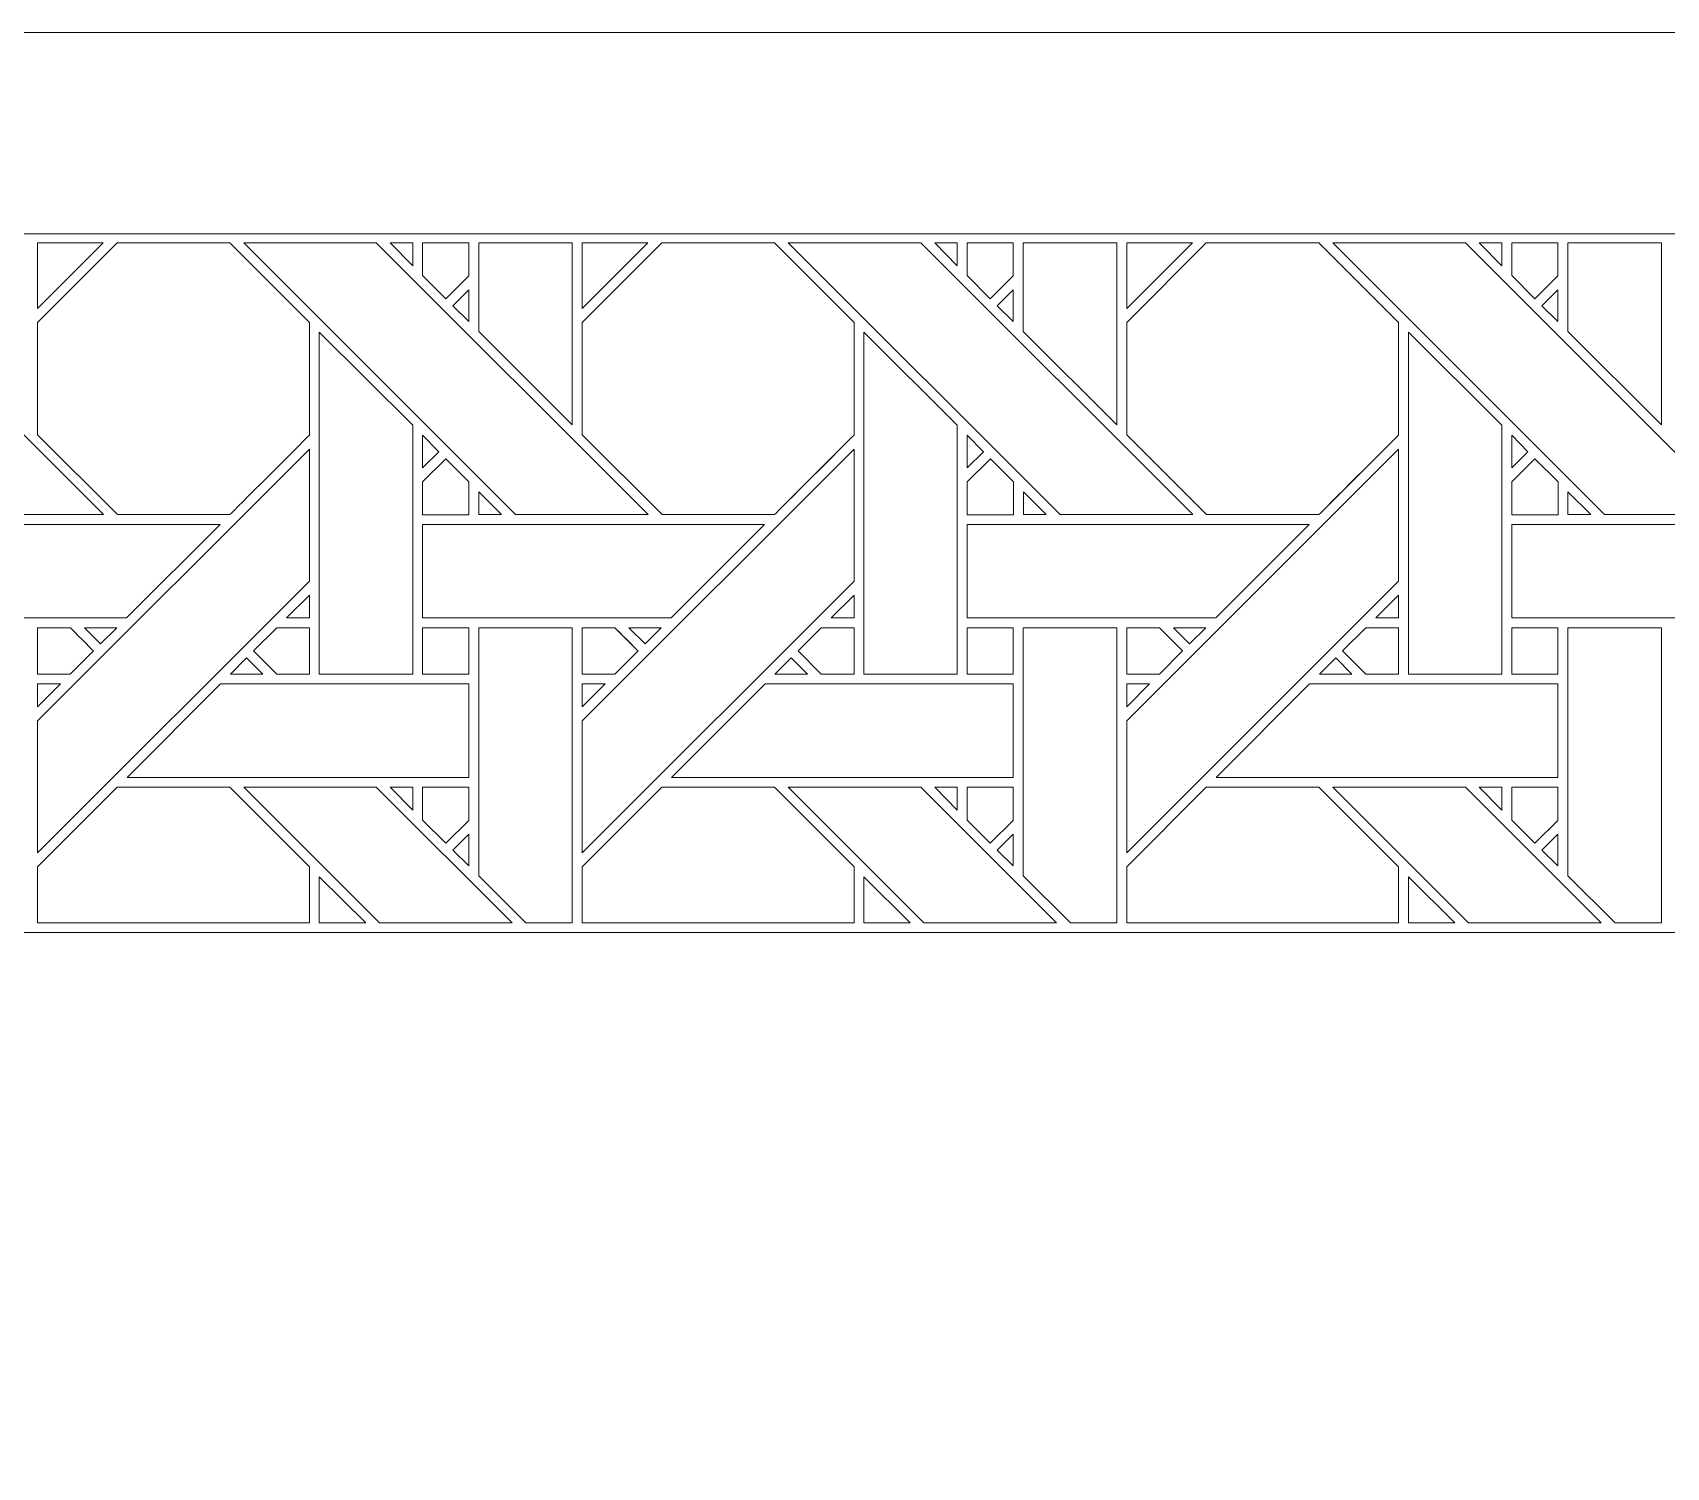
# Model space of a CAD drawing. Header units: inches. Extents: x 7.38 to 17.38, y 6.59 to 11.59.
# Drawn here: x 12.137 to 14.984, y 9.095 to 11.595 of the extents above; entities that cross this region are included whole.
import ezdxf

# ---------------------------------------------------------------- set-up
doc = ezdxf.new("R2010")
doc.units = ezdxf.units.IN
doc.header["$MEASUREMENT"] = 0
doc.layers.add('Design', color=7, linetype='Continuous', lineweight=0)

msp = doc.modelspace()

# ---------------------------------------------------------------- linework, layer by layer
at = {"layer": 'Design'}
for points, knots in [([(7.3829, 11.5948), (7.3829, 11.5948), (7.3829, 6.5948), (7.3829, 6.5948), (7.3829, 6.5948), (17.3829, 6.5948), (17.3829, 6.5948), (17.3829, 6.5948), (17.3829, 11.5948), (17.3829, 11.5948), (17.3829, 11.5948), (7.3829, 11.5948), (7.3829, 11.5948)], [0, 0, 0, 0, 1, 1, 1, 2, 2, 2, 3, 3, 3, 4, 4, 4, 4]), ([(7.7229, 11.2442), (7.7229, 11.2442), (7.7229, 6.9453), (7.7229, 6.9453), (7.7229, 6.9453), (17.0428, 6.9453), (17.0428, 6.9453), (17.0428, 6.9453), (17.0428, 11.2442), (17.0428, 11.2442), (17.0428, 11.2442), (7.7229, 11.2442), (7.7229, 11.2442)], [0, 0, 0, 0, 1, 1, 1, 2, 2, 2, 3, 3, 3, 4, 4, 4, 4]), ([(11.7874, 11.2285), (11.7874, 11.2285), (12.2611, 10.7549), (12.2611, 10.7549), (12.2611, 10.7549), (12.03, 10.7549), (12.03, 10.7549), (12.03, 10.7549), (11.5565, 11.2285), (11.5565, 11.2285), (11.5565, 11.2285), (11.7874, 11.2285), (11.7874, 11.2285)], [0, 0, 0, 0, 1, 1, 1, 2, 2, 2, 3, 3, 3, 4, 4, 4, 4]), ([(12.146, 11.2286), (12.146, 11.2286), (12.2604, 11.2286), (12.2604, 11.2286), (12.2604, 11.2286), (12.146, 11.1142), (12.146, 11.1142), (12.146, 11.1142), (12.146, 11.2286), (12.146, 11.2286)], [0, 0, 0, 0, 1, 1, 1, 2, 2, 2, 3, 3, 3, 3]), ([(12.146, 11.0898), (12.146, 11.0898), (12.2847, 11.2285), (12.2847, 11.2285), (12.2847, 11.2285), (12.4809, 11.2285), (12.4809, 11.2285), (12.4809, 11.2285), (12.6197, 11.0898), (12.6197, 11.0898), (12.6197, 11.0898), (12.6197, 10.8936), (12.6197, 10.8936), (12.6019, 10.8757), (12.49, 10.7639), (12.481, 10.7549), (12.481, 10.7549), (12.2853, 10.7549), (12.2853, 10.7549), (12.2853, 10.7549), (12.146, 10.8942), (12.146, 10.8942), (12.146, 10.8942), (12.146, 11.0898), (12.146, 11.0898)], [0, 0, 0, 0, 1, 1, 1, 2, 2, 2, 3, 3, 3, 4, 4, 4, 5, 5, 5, 6, 6, 6, 7, 7, 7, 8, 8, 8, 8]), ([(12.146, 11.0898), (12.146, 11.0898), (12.2847, 11.2285), (12.2847, 11.2285), (12.2847, 11.2285), (12.4809, 11.2285), (12.4809, 11.2285), (12.4809, 11.2285), (12.6197, 11.0898), (12.6197, 11.0898), (12.6197, 11.0898), (12.6197, 10.8936), (12.6197, 10.8936), (12.6019, 10.8757), (12.49, 10.7639), (12.481, 10.7549), (12.481, 10.7549), (12.2853, 10.7549), (12.2853, 10.7549), (12.2853, 10.7549), (12.146, 10.8942), (12.146, 10.8942), (12.146, 10.8942), (12.146, 11.0898), (12.146, 11.0898)], [0, 0, 0, 0, 1, 1, 1, 2, 2, 2, 3, 3, 3, 4, 4, 4, 5, 5, 5, 6, 6, 6, 7, 7, 7, 8, 8, 8, 8]), ([(12.7361, 11.2285), (12.7361, 11.2285), (13.2098, 10.7549), (13.2098, 10.7549), (13.2098, 10.7549), (12.9787, 10.7549), (12.9787, 10.7549), (12.9787, 10.7549), (12.5052, 11.2285), (12.5052, 11.2285), (12.5052, 11.2285), (12.7361, 11.2285), (12.7361, 11.2285)], [0, 0, 0, 0, 1, 1, 1, 2, 2, 2, 3, 3, 3, 4, 4, 4, 4]), ([(12.7997, 11.2285), (12.7997, 11.2285), (12.7997, 11.1887), (12.7997, 11.1887), (12.7997, 11.1887), (12.7603, 11.2285), (12.7603, 11.2285), (12.7603, 11.2285), (12.7997, 11.2285), (12.7997, 11.2285)], [0, 0, 0, 0, 1, 1, 1, 2, 2, 2, 3, 3, 3, 3]), ([(12.8169, 11.2286), (12.8169, 11.2286), (12.8971, 11.2286), (12.8971, 11.2286), (12.8971, 11.2286), (12.8971, 11.171), (12.8971, 11.171), (12.8971, 11.171), (12.8572, 11.131), (12.8572, 11.131), (12.8572, 11.131), (12.8169, 11.1714), (12.8169, 11.1714), (12.8169, 11.1714), (12.8169, 11.2286), (12.8169, 11.2286)], [0, 0, 0, 0, 1, 1, 1, 2, 2, 2, 3, 3, 3, 4, 4, 4, 5, 5, 5, 5]), ([(12.8169, 11.2286), (12.8169, 11.2286), (12.8971, 11.2286), (12.8971, 11.2286), (12.8971, 11.2286), (12.8971, 11.171), (12.8971, 11.171), (12.8971, 11.171), (12.8572, 11.131), (12.8572, 11.131), (12.8572, 11.131), (12.8169, 11.1714), (12.8169, 11.1714), (12.8169, 11.1714), (12.8169, 11.2286), (12.8169, 11.2286)], [0, 0, 0, 0, 1, 1, 1, 2, 2, 2, 3, 3, 3, 4, 4, 4, 5, 5, 5, 5]), ([(12.9147, 11.2286), (12.9147, 11.2286), (13.0776, 11.2286), (13.0776, 11.2286), (13.0776, 11.2286), (13.0776, 10.9113), (13.0776, 10.9113), (13.0776, 10.9113), (12.9147, 11.0742), (12.9147, 11.0742), (12.9147, 11.0742), (12.9147, 11.2286), (12.9147, 11.2286)], [0, 0, 0, 0, 1, 1, 1, 2, 2, 2, 3, 3, 3, 4, 4, 4, 4]), ([(13.0948, 11.2286), (13.0948, 11.2286), (13.2091, 11.2286), (13.2091, 11.2286), (13.2091, 11.2286), (13.0948, 11.1142), (13.0948, 11.1142), (13.0948, 11.1142), (13.0948, 11.2286), (13.0948, 11.2286)], [0, 0, 0, 0, 1, 1, 1, 2, 2, 2, 3, 3, 3, 3]), ([(13.0948, 11.0898), (13.0948, 11.0898), (13.2335, 11.2285), (13.2335, 11.2285), (13.2335, 11.2285), (13.4297, 11.2285), (13.4297, 11.2285), (13.4297, 11.2285), (13.5684, 11.0898), (13.5684, 11.0898), (13.5684, 11.0898), (13.5684, 10.8936), (13.5684, 10.8936), (13.5506, 10.8757), (13.4387, 10.7639), (13.4297, 10.7549), (13.4297, 10.7549), (13.234, 10.7549), (13.234, 10.7549), (13.234, 10.7549), (13.0948, 10.8942), (13.0948, 10.8942), (13.0948, 10.8942), (13.0948, 11.0898), (13.0948, 11.0898)], [0, 0, 0, 0, 1, 1, 1, 2, 2, 2, 3, 3, 3, 4, 4, 4, 5, 5, 5, 6, 6, 6, 7, 7, 7, 8, 8, 8, 8]), ([(13.0948, 11.0898), (13.0948, 11.0898), (13.2335, 11.2285), (13.2335, 11.2285), (13.2335, 11.2285), (13.4297, 11.2285), (13.4297, 11.2285), (13.4297, 11.2285), (13.5684, 11.0898), (13.5684, 11.0898), (13.5684, 11.0898), (13.5684, 10.8936), (13.5684, 10.8936), (13.5504, 10.8755), (13.4386, 10.7638), (13.4297, 10.7549), (13.4297, 10.7549), (13.234, 10.7549), (13.234, 10.7549), (13.234, 10.7549), (13.0948, 10.8942), (13.0948, 10.8942), (13.0948, 10.8942), (13.0948, 11.0898), (13.0948, 11.0898)], [0, 0, 0, 0, 1, 1, 1, 2, 2, 2, 3, 3, 3, 4, 4, 4, 5, 5, 5, 6, 6, 6, 7, 7, 7, 8, 8, 8, 8]), ([(13.6849, 11.2285), (13.6849, 11.2285), (14.1585, 10.7549), (14.1585, 10.7549), (14.1585, 10.7549), (13.9275, 10.7549), (13.9275, 10.7549), (13.9275, 10.7549), (13.4539, 11.2285), (13.4539, 11.2285), (13.4539, 11.2285), (13.6849, 11.2285), (13.6849, 11.2285)], [0, 0, 0, 0, 1, 1, 1, 2, 2, 2, 3, 3, 3, 4, 4, 4, 4]), ([(13.7484, 11.2285), (13.7484, 11.2285), (13.7484, 11.1887), (13.7484, 11.1887), (13.7484, 11.1887), (13.709, 11.2285), (13.709, 11.2285), (13.709, 11.2285), (13.7484, 11.2285), (13.7484, 11.2285)], [0, 0, 0, 0, 1, 1, 1, 2, 2, 2, 3, 3, 3, 3]), ([(13.7656, 11.2286), (13.7656, 11.2286), (13.8459, 11.2286), (13.8459, 11.2286), (13.8459, 11.2286), (13.8459, 11.171), (13.8459, 11.171), (13.8459, 11.171), (13.8059, 11.131), (13.8059, 11.131), (13.8059, 11.131), (13.7656, 11.1714), (13.7656, 11.1714), (13.7656, 11.1714), (13.7656, 11.2286), (13.7656, 11.2286)], [0, 0, 0, 0, 1, 1, 1, 2, 2, 2, 3, 3, 3, 4, 4, 4, 5, 5, 5, 5]), ([(13.7656, 11.2286), (13.7656, 11.2286), (13.8459, 11.2286), (13.8459, 11.2286), (13.8459, 11.2286), (13.8459, 11.171), (13.8459, 11.171), (13.8459, 11.171), (13.8059, 11.131), (13.8059, 11.131), (13.8059, 11.131), (13.7656, 11.1714), (13.7656, 11.1714), (13.7656, 11.1714), (13.7656, 11.2286), (13.7656, 11.2286)], [0, 0, 0, 0, 1, 1, 1, 2, 2, 2, 3, 3, 3, 4, 4, 4, 5, 5, 5, 5]), ([(13.8634, 11.2286), (13.8634, 11.2286), (14.0263, 11.2286), (14.0263, 11.2286), (14.0263, 11.2286), (14.0263, 10.9113), (14.0263, 10.9113), (14.0263, 10.9113), (13.8634, 11.0742), (13.8634, 11.0742), (13.8634, 11.0742), (13.8634, 11.2286), (13.8634, 11.2286)], [0, 0, 0, 0, 1, 1, 1, 2, 2, 2, 3, 3, 3, 4, 4, 4, 4]), ([(14.0435, 11.2286), (14.0435, 11.2286), (14.1579, 11.2286), (14.1579, 11.2286), (14.1579, 11.2286), (14.0435, 11.1142), (14.0435, 11.1142), (14.0435, 11.1142), (14.0435, 11.2286), (14.0435, 11.2286)], [0, 0, 0, 0, 1, 1, 1, 2, 2, 2, 3, 3, 3, 3]), ([(14.0435, 11.0898), (14.0435, 11.0898), (14.1822, 11.2285), (14.1822, 11.2285), (14.1822, 11.2285), (14.3784, 11.2285), (14.3784, 11.2285), (14.3784, 11.2285), (14.5172, 11.0898), (14.5172, 11.0898), (14.5172, 11.0898), (14.5172, 10.8936), (14.5172, 10.8936), (14.4994, 10.8757), (14.3874, 10.7639), (14.3785, 10.7549), (14.3785, 10.7549), (14.1827, 10.7549), (14.1827, 10.7549), (14.1827, 10.7549), (14.0435, 10.8942), (14.0435, 10.8942), (14.0435, 10.8942), (14.0435, 11.0898), (14.0435, 11.0898)], [0, 0, 0, 0, 1, 1, 1, 2, 2, 2, 3, 3, 3, 4, 4, 4, 5, 5, 5, 6, 6, 6, 7, 7, 7, 8, 8, 8, 8]), ([(14.3784, 11.2285), (14.3784, 11.2285), (14.5172, 11.0898), (14.5172, 11.0898), (14.5172, 11.0898), (14.5172, 10.8936), (14.5172, 10.8936), (14.4988, 10.8751), (14.387, 10.7635), (14.3785, 10.7549), (14.3785, 10.7549), (14.1827, 10.7549), (14.1827, 10.7549), (14.1827, 10.7549), (14.0435, 10.8942), (14.0435, 10.8942), (14.0435, 10.8942), (14.0435, 11.0898), (14.0435, 11.0898), (14.0435, 11.0898), (14.1822, 11.2285), (14.1822, 11.2285), (14.1822, 11.2285), (14.3784, 11.2285), (14.3784, 11.2285)], [0, 0, 0, 0, 1, 1, 1, 2, 2, 2, 3, 3, 3, 4, 4, 4, 5, 5, 5, 6, 6, 6, 7, 7, 7, 8, 8, 8, 8]), ([(14.6336, 11.2285), (14.6336, 11.2285), (15.1072, 10.7549), (15.1072, 10.7549), (15.1072, 10.7549), (14.8762, 10.7549), (14.8762, 10.7549), (14.8762, 10.7549), (14.4026, 11.2285), (14.4026, 11.2285), (14.4026, 11.2285), (14.6336, 11.2285), (14.6336, 11.2285)], [0, 0, 0, 0, 1, 1, 1, 2, 2, 2, 3, 3, 3, 4, 4, 4, 4]), ([(14.6972, 11.2285), (14.6972, 11.2285), (14.6972, 11.1887), (14.6972, 11.1887), (14.6972, 11.1887), (14.6577, 11.2285), (14.6577, 11.2285), (14.6577, 11.2285), (14.6972, 11.2285), (14.6972, 11.2285)], [0, 0, 0, 0, 1, 1, 1, 2, 2, 2, 3, 3, 3, 3]), ([(14.7144, 11.2286), (14.7144, 11.2286), (14.7946, 11.2286), (14.7946, 11.2286), (14.7946, 11.2286), (14.7946, 11.171), (14.7946, 11.171), (14.7946, 11.171), (14.7547, 11.131), (14.7547, 11.131), (14.7547, 11.131), (14.7144, 11.1714), (14.7144, 11.1714), (14.7144, 11.1714), (14.7144, 11.2286), (14.7144, 11.2286)], [0, 0, 0, 0, 1, 1, 1, 2, 2, 2, 3, 3, 3, 4, 4, 4, 5, 5, 5, 5]), ([(14.7144, 11.2286), (14.7144, 11.2286), (14.7946, 11.2286), (14.7946, 11.2286), (14.7946, 11.2286), (14.7946, 11.171), (14.7946, 11.171), (14.7946, 11.171), (14.7547, 11.131), (14.7547, 11.131), (14.7547, 11.131), (14.7144, 11.1714), (14.7144, 11.1714), (14.7144, 11.1714), (14.7144, 11.2286), (14.7144, 11.2286)], [0, 0, 0, 0, 1, 1, 1, 2, 2, 2, 3, 3, 3, 4, 4, 4, 5, 5, 5, 5]), ([(14.8122, 11.2286), (14.8122, 11.2286), (14.9751, 11.2286), (14.9751, 11.2286), (14.9751, 11.2286), (14.9751, 10.9113), (14.9751, 10.9113), (14.9751, 10.9113), (14.8122, 11.0742), (14.8122, 11.0742), (14.8122, 11.0742), (14.8122, 11.2286), (14.8122, 11.2286)], [0, 0, 0, 0, 1, 1, 1, 2, 2, 2, 3, 3, 3, 4, 4, 4, 4]), ([(12.8972, 11.1467), (12.8972, 11.1467), (12.8972, 11.0915), (12.8972, 11.0915), (12.8972, 11.0915), (12.8694, 11.1189), (12.8694, 11.1189), (12.8694, 11.1189), (12.8972, 11.1467), (12.8972, 11.1467)], [0, 0, 0, 0, 1, 1, 1, 2, 2, 2, 3, 3, 3, 3]), ([(13.8459, 11.1467), (13.8459, 11.1467), (13.8459, 11.0915), (13.8459, 11.0915), (13.8459, 11.0915), (13.8181, 11.1189), (13.8181, 11.1189), (13.8181, 11.1189), (13.8459, 11.1467), (13.8459, 11.1467)], [0, 0, 0, 0, 1, 1, 1, 2, 2, 2, 3, 3, 3, 3]), ([(14.7946, 11.1467), (14.7946, 11.1467), (14.7946, 11.0915), (14.7946, 11.0915), (14.7946, 11.0915), (14.7669, 11.1189), (14.7669, 11.1189), (14.7669, 11.1189), (14.7946, 11.1467), (14.7946, 11.1467)], [0, 0, 0, 0, 1, 1, 1, 2, 2, 2, 3, 3, 3, 3]), ([(12.6368, 10.4769), (12.6368, 10.4769), (12.6368, 11.0727), (12.6368, 11.0727), (12.6368, 11.0727), (12.7996, 10.9106), (12.7996, 10.9106), (12.7996, 10.9106), (12.7996, 10.4769), (12.7996, 10.4769), (12.7996, 10.4769), (12.6368, 10.4769), (12.6368, 10.4769)], [0, 0, 0, 0, 1, 1, 1, 2, 2, 2, 3, 3, 3, 4, 4, 4, 4]), ([(13.5856, 10.4769), (13.5856, 10.4769), (13.5856, 11.0727), (13.5856, 11.0727), (13.5856, 11.0727), (13.7483, 10.9106), (13.7483, 10.9106), (13.7483, 10.9106), (13.7483, 10.4769), (13.7483, 10.4769), (13.7483, 10.4769), (13.5856, 10.4769), (13.5856, 10.4769)], [0, 0, 0, 0, 1, 1, 1, 2, 2, 2, 3, 3, 3, 4, 4, 4, 4]), ([(14.5343, 10.4769), (14.5343, 10.4769), (14.5343, 11.0727), (14.5343, 11.0727), (14.5343, 11.0727), (14.6971, 10.9106), (14.6971, 10.9106), (14.6971, 10.9106), (14.6971, 10.4769), (14.6971, 10.4769), (14.6971, 10.4769), (14.5343, 10.4769), (14.5343, 10.4769)], [0, 0, 0, 0, 1, 1, 1, 2, 2, 2, 3, 3, 3, 4, 4, 4, 4]), ([(12.8169, 10.8363), (12.8169, 10.8363), (12.8169, 10.8931), (12.8169, 10.8931), (12.8169, 10.8931), (12.8451, 10.8645), (12.8451, 10.8645), (12.8451, 10.8645), (12.8169, 10.8363), (12.8169, 10.8363)], [0, 0, 0, 0, 1, 1, 1, 2, 2, 2, 3, 3, 3, 3]), ([(13.7656, 10.8363), (13.7656, 10.8363), (13.7656, 10.8931), (13.7656, 10.8931), (13.7656, 10.8931), (13.7938, 10.8645), (13.7938, 10.8645), (13.7938, 10.8645), (13.7656, 10.8363), (13.7656, 10.8363)], [0, 0, 0, 0, 1, 1, 1, 2, 2, 2, 3, 3, 3, 3]), ([(14.7144, 10.8363), (14.7144, 10.8363), (14.7144, 10.8931), (14.7144, 10.8931), (14.7144, 10.8931), (14.7426, 10.8645), (14.7426, 10.8645), (14.7426, 10.8645), (14.7144, 10.8363), (14.7144, 10.8363)], [0, 0, 0, 0, 1, 1, 1, 2, 2, 2, 3, 3, 3, 3]), ([(12.6197, 10.6391), (12.6197, 10.6391), (12.146, 10.1655), (12.146, 10.1655), (12.146, 10.1655), (12.146, 10.3956), (12.146, 10.3956), (12.146, 10.3956), (12.6197, 10.8692), (12.6197, 10.8692), (12.6197, 10.8692), (12.6197, 10.6391), (12.6197, 10.6391)], [0, 0, 0, 0, 1, 1, 1, 2, 2, 2, 3, 3, 3, 4, 4, 4, 4]), ([(12.8976, 10.7547), (12.8976, 10.7547), (12.8169, 10.7547), (12.8169, 10.7547), (12.8169, 10.7547), (12.8169, 10.812), (12.8169, 10.812), (12.8169, 10.812), (12.8572, 10.8523), (12.8572, 10.8523), (12.8572, 10.8523), (12.8976, 10.812), (12.8976, 10.812), (12.8976, 10.812), (12.8976, 10.7547), (12.8976, 10.7547)], [0, 0, 0, 0, 1, 1, 1, 2, 2, 2, 3, 3, 3, 4, 4, 4, 5, 5, 5, 5]), ([(12.8572, 10.8523), (12.8572, 10.8523), (12.8976, 10.812), (12.8976, 10.812), (12.8976, 10.812), (12.8976, 10.7547), (12.8976, 10.7547), (12.8976, 10.7547), (12.8169, 10.7547), (12.8169, 10.7547), (12.8169, 10.7547), (12.8169, 10.812), (12.8169, 10.812), (12.8169, 10.812), (12.8572, 10.8523), (12.8572, 10.8523)], [0, 0, 0, 0, 1, 1, 1, 2, 2, 2, 3, 3, 3, 4, 4, 4, 5, 5, 5, 5]), ([(13.5684, 10.6391), (13.5684, 10.6391), (13.0948, 10.1655), (13.0948, 10.1655), (13.0948, 10.1655), (13.0948, 10.3956), (13.0948, 10.3956), (13.0948, 10.3956), (13.5684, 10.8692), (13.5684, 10.8692), (13.5684, 10.8692), (13.5684, 10.6391), (13.5684, 10.6391)], [0, 0, 0, 0, 1, 1, 1, 2, 2, 2, 3, 3, 3, 4, 4, 4, 4]), ([(13.8463, 10.7547), (13.8463, 10.7547), (13.7656, 10.7547), (13.7656, 10.7547), (13.7656, 10.7547), (13.7656, 10.812), (13.7656, 10.812), (13.7656, 10.812), (13.806, 10.8523), (13.806, 10.8523), (13.806, 10.8523), (13.8463, 10.812), (13.8463, 10.812), (13.8463, 10.812), (13.8463, 10.7547), (13.8463, 10.7547)], [0, 0, 0, 0, 1, 1, 1, 2, 2, 2, 3, 3, 3, 4, 4, 4, 5, 5, 5, 5]), ([(13.806, 10.8523), (13.806, 10.8523), (13.8463, 10.812), (13.8463, 10.812), (13.8463, 10.812), (13.8463, 10.7547), (13.8463, 10.7547), (13.8463, 10.7547), (13.7656, 10.7547), (13.7656, 10.7547), (13.7656, 10.7547), (13.7656, 10.812), (13.7656, 10.812), (13.7656, 10.812), (13.806, 10.8523), (13.806, 10.8523)], [0, 0, 0, 0, 1, 1, 1, 2, 2, 2, 3, 3, 3, 4, 4, 4, 5, 5, 5, 5]), ([(14.5172, 10.6391), (14.5172, 10.6391), (14.0435, 10.1655), (14.0435, 10.1655), (14.0435, 10.1655), (14.0435, 10.3956), (14.0435, 10.3956), (14.0435, 10.3956), (14.5172, 10.8692), (14.5172, 10.8692), (14.5172, 10.8692), (14.5172, 10.6391), (14.5172, 10.6391)], [0, 0, 0, 0, 1, 1, 1, 2, 2, 2, 3, 3, 3, 4, 4, 4, 4]), ([(14.795, 10.7547), (14.795, 10.7547), (14.7144, 10.7547), (14.7144, 10.7547), (14.7144, 10.7547), (14.7144, 10.812), (14.7144, 10.812), (14.7144, 10.812), (14.7547, 10.8523), (14.7547, 10.8523), (14.7547, 10.8523), (14.795, 10.812), (14.795, 10.812), (14.795, 10.812), (14.795, 10.7547), (14.795, 10.7547)], [0, 0, 0, 0, 1, 1, 1, 2, 2, 2, 3, 3, 3, 4, 4, 4, 5, 5, 5, 5]), ([(14.7547, 10.8523), (14.7547, 10.8523), (14.795, 10.812), (14.795, 10.812), (14.795, 10.812), (14.795, 10.7547), (14.795, 10.7547), (14.795, 10.7547), (14.7144, 10.7547), (14.7144, 10.7547), (14.7144, 10.7547), (14.7144, 10.812), (14.7144, 10.812), (14.7144, 10.812), (14.7547, 10.8523), (14.7547, 10.8523)], [0, 0, 0, 0, 1, 1, 1, 2, 2, 2, 3, 3, 3, 4, 4, 4, 5, 5, 5, 5]), ([(12.9148, 10.7549), (12.9148, 10.7549), (12.9148, 10.7947), (12.9148, 10.7947), (12.9148, 10.7947), (12.9545, 10.7549), (12.9545, 10.7549), (12.9545, 10.7549), (12.9148, 10.7549), (12.9148, 10.7549)], [0, 0, 0, 0, 1, 1, 1, 2, 2, 2, 3, 3, 3, 3]), ([(13.8635, 10.7549), (13.8635, 10.7549), (13.8635, 10.7947), (13.8635, 10.7947), (13.8635, 10.7947), (13.9033, 10.7549), (13.9033, 10.7549), (13.9033, 10.7549), (13.8635, 10.7549), (13.8635, 10.7549)], [0, 0, 0, 0, 1, 1, 1, 2, 2, 2, 3, 3, 3, 3]), ([(14.8123, 10.7549), (14.8123, 10.7549), (14.8123, 10.7947), (14.8123, 10.7947), (14.8123, 10.7947), (14.852, 10.7549), (14.852, 10.7549), (14.852, 10.7549), (14.8123, 10.7549), (14.8123, 10.7549)], [0, 0, 0, 0, 1, 1, 1, 2, 2, 2, 3, 3, 3, 3]), ([(12.4639, 10.7376), (12.4639, 10.7376), (12.3012, 10.5749), (12.3012, 10.5749), (12.3012, 10.5749), (11.8682, 10.5749), (11.8682, 10.5749), (11.8682, 10.5749), (11.8682, 10.7376), (11.8682, 10.7376), (11.8682, 10.7376), (12.4639, 10.7376), (12.4639, 10.7376)], [0, 0, 0, 0, 1, 1, 1, 2, 2, 2, 3, 3, 3, 4, 4, 4, 4]), ([(13.4126, 10.7376), (13.4126, 10.7376), (13.2499, 10.5749), (13.2499, 10.5749), (13.2499, 10.5749), (12.8169, 10.5749), (12.8169, 10.5749), (12.8169, 10.5749), (12.8169, 10.7376), (12.8169, 10.7376), (12.8169, 10.7376), (13.4126, 10.7376), (13.4126, 10.7376)], [0, 0, 0, 0, 1, 1, 1, 2, 2, 2, 3, 3, 3, 4, 4, 4, 4]), ([(14.3613, 10.7376), (14.3613, 10.7376), (14.1986, 10.5749), (14.1986, 10.5749), (14.1986, 10.5749), (13.7656, 10.5749), (13.7656, 10.5749), (13.7656, 10.5749), (13.7656, 10.7376), (13.7656, 10.7376), (13.7656, 10.7376), (14.3613, 10.7376), (14.3613, 10.7376)], [0, 0, 0, 0, 1, 1, 1, 2, 2, 2, 3, 3, 3, 4, 4, 4, 4]), ([(15.3101, 10.7376), (15.3101, 10.7376), (15.1473, 10.5749), (15.1473, 10.5749), (15.1473, 10.5749), (14.7144, 10.5749), (14.7144, 10.5749), (14.7144, 10.5749), (14.7144, 10.7376), (14.7144, 10.7376), (14.7144, 10.7376), (15.3101, 10.7376), (15.3101, 10.7376)], [0, 0, 0, 0, 1, 1, 1, 2, 2, 2, 3, 3, 3, 4, 4, 4, 4]), ([(12.5799, 10.575), (12.5799, 10.575), (12.6197, 10.6147), (12.6197, 10.6147), (12.6197, 10.6147), (12.6197, 10.575), (12.6197, 10.575), (12.6197, 10.575), (12.5799, 10.575), (12.5799, 10.575)], [0, 0, 0, 0, 1, 1, 1, 2, 2, 2, 3, 3, 3, 3]), ([(13.5287, 10.575), (13.5287, 10.575), (13.5684, 10.6147), (13.5684, 10.6147), (13.5684, 10.6147), (13.5684, 10.575), (13.5684, 10.575), (13.5684, 10.575), (13.5287, 10.575), (13.5287, 10.575)], [0, 0, 0, 0, 1, 1, 1, 2, 2, 2, 3, 3, 3, 3]), ([(14.4774, 10.575), (14.4774, 10.575), (14.5172, 10.6147), (14.5172, 10.6147), (14.5172, 10.6147), (14.5172, 10.575), (14.5172, 10.575), (14.5172, 10.575), (14.4774, 10.575), (14.4774, 10.575)], [0, 0, 0, 0, 1, 1, 1, 2, 2, 2, 3, 3, 3, 3]), ([(12.146, 10.5577), (12.146, 10.5577), (12.2031, 10.5577), (12.2031, 10.5577), (12.2082, 10.5526), (12.239, 10.5218), (12.2434, 10.5173), (12.2434, 10.5173), (12.203, 10.4769), (12.203, 10.4769), (12.203, 10.4769), (12.146, 10.4769), (12.146, 10.4769), (12.146, 10.4769), (12.146, 10.5577), (12.146, 10.5577)], [0, 0, 0, 0, 1, 1, 1, 2, 2, 2, 3, 3, 3, 4, 4, 4, 5, 5, 5, 5]), ([(12.2434, 10.5173), (12.2434, 10.5173), (12.203, 10.4769), (12.203, 10.4769), (12.203, 10.4769), (12.146, 10.4769), (12.146, 10.4769), (12.146, 10.4769), (12.146, 10.5577), (12.146, 10.5577), (12.146, 10.5577), (12.2031, 10.5577), (12.2031, 10.5577), (12.2083, 10.5525), (12.2391, 10.5217), (12.2434, 10.5173)], [0, 0, 0, 0, 1, 1, 1, 2, 2, 2, 3, 3, 3, 4, 4, 4, 5, 5, 5, 5]), ([(12.2275, 10.5577), (12.2275, 10.5577), (12.2839, 10.5577), (12.2839, 10.5577), (12.2839, 10.5577), (12.2556, 10.5295), (12.2556, 10.5295), (12.2556, 10.5295), (12.2275, 10.5577), (12.2275, 10.5577)], [0, 0, 0, 0, 1, 1, 1, 2, 2, 2, 3, 3, 3, 3]), ([(12.6197, 10.4769), (12.6197, 10.4769), (12.5626, 10.4769), (12.5626, 10.4769), (12.5626, 10.4769), (12.5222, 10.5173), (12.5222, 10.5173), (12.5222, 10.5173), (12.5627, 10.5577), (12.5627, 10.5577), (12.5627, 10.5577), (12.6197, 10.5577), (12.6197, 10.5577), (12.6197, 10.5577), (12.6197, 10.4769), (12.6197, 10.4769)], [0, 0, 0, 0, 1, 1, 1, 2, 2, 2, 3, 3, 3, 4, 4, 4, 5, 5, 5, 5]), ([(12.6197, 10.5577), (12.6197, 10.5577), (12.6197, 10.4769), (12.6197, 10.4769), (12.6197, 10.4769), (12.5626, 10.4769), (12.5626, 10.4769), (12.5626, 10.4769), (12.5222, 10.5173), (12.5222, 10.5173), (12.5222, 10.5173), (12.5627, 10.5577), (12.5627, 10.5577), (12.5627, 10.5577), (12.6197, 10.5577), (12.6197, 10.5577)], [0, 0, 0, 0, 1, 1, 1, 2, 2, 2, 3, 3, 3, 4, 4, 4, 5, 5, 5, 5]), ([(12.8971, 10.4769), (12.8971, 10.4769), (12.8169, 10.4769), (12.8169, 10.4769), (12.8169, 10.4769), (12.8169, 10.5577), (12.8169, 10.5577), (12.8169, 10.5577), (12.8971, 10.5577), (12.8971, 10.5577), (12.8971, 10.5577), (12.8971, 10.4769), (12.8971, 10.4769)], [0, 0, 0, 0, 1, 1, 1, 2, 2, 2, 3, 3, 3, 4, 4, 4, 4]), ([(12.8971, 10.5577), (12.8971, 10.5577), (12.8971, 10.4769), (12.8971, 10.4769), (12.8971, 10.4769), (12.8169, 10.4769), (12.8169, 10.4769), (12.8169, 10.4769), (12.8169, 10.5577), (12.8169, 10.5577), (12.8169, 10.5577), (12.8971, 10.5577), (12.8971, 10.5577)], [0, 0, 0, 0, 1, 1, 1, 2, 2, 2, 3, 3, 3, 4, 4, 4, 4]), ([(13.0776, 10.0434), (13.0776, 10.0434), (12.9968, 10.0434), (12.9968, 10.0434), (12.9968, 10.0434), (12.9147, 10.1255), (12.9147, 10.1255), (12.9147, 10.1255), (12.9147, 10.5577), (12.9147, 10.5577), (12.9147, 10.5577), (13.0776, 10.5577), (13.0776, 10.5577), (13.0776, 10.5577), (13.0776, 10.0434), (13.0776, 10.0434)], [0, 0, 0, 0, 1, 1, 1, 2, 2, 2, 3, 3, 3, 4, 4, 4, 5, 5, 5, 5]), ([(13.0948, 10.5577), (13.0948, 10.5577), (13.1518, 10.5577), (13.1518, 10.5577), (13.157, 10.5526), (13.1877, 10.5218), (13.1922, 10.5173), (13.1922, 10.5173), (13.1517, 10.4769), (13.1517, 10.4769), (13.1517, 10.4769), (13.0948, 10.4769), (13.0948, 10.4769), (13.0948, 10.4769), (13.0948, 10.5577), (13.0948, 10.5577)], [0, 0, 0, 0, 1, 1, 1, 2, 2, 2, 3, 3, 3, 4, 4, 4, 5, 5, 5, 5]), ([(13.1922, 10.5173), (13.1922, 10.5173), (13.1517, 10.4769), (13.1517, 10.4769), (13.1517, 10.4769), (13.0948, 10.4769), (13.0948, 10.4769), (13.0948, 10.4769), (13.0948, 10.5577), (13.0948, 10.5577), (13.0948, 10.5577), (13.1518, 10.5577), (13.1518, 10.5577), (13.1571, 10.5524), (13.188, 10.5215), (13.1922, 10.5173)], [0, 0, 0, 0, 1, 1, 1, 2, 2, 2, 3, 3, 3, 4, 4, 4, 5, 5, 5, 5]), ([(13.1762, 10.5577), (13.1762, 10.5577), (13.2326, 10.5577), (13.2326, 10.5577), (13.2326, 10.5577), (13.2044, 10.5295), (13.2044, 10.5295), (13.2044, 10.5295), (13.1762, 10.5577), (13.1762, 10.5577)], [0, 0, 0, 0, 1, 1, 1, 2, 2, 2, 3, 3, 3, 3]), ([(13.5684, 10.4769), (13.5684, 10.4769), (13.5113, 10.4769), (13.5113, 10.4769), (13.5113, 10.4769), (13.471, 10.5173), (13.471, 10.5173), (13.471, 10.5173), (13.5114, 10.5577), (13.5114, 10.5577), (13.5114, 10.5577), (13.5684, 10.5577), (13.5684, 10.5577), (13.5684, 10.5577), (13.5684, 10.4769), (13.5684, 10.4769)], [0, 0, 0, 0, 1, 1, 1, 2, 2, 2, 3, 3, 3, 4, 4, 4, 5, 5, 5, 5]), ([(13.5684, 10.5577), (13.5684, 10.5577), (13.5684, 10.4769), (13.5684, 10.4769), (13.5684, 10.4769), (13.5113, 10.4769), (13.5113, 10.4769), (13.5113, 10.4769), (13.471, 10.5173), (13.471, 10.5173), (13.471, 10.5173), (13.5114, 10.5577), (13.5114, 10.5577), (13.5114, 10.5577), (13.5684, 10.5577), (13.5684, 10.5577)], [0, 0, 0, 0, 1, 1, 1, 2, 2, 2, 3, 3, 3, 4, 4, 4, 5, 5, 5, 5]), ([(13.8459, 10.4769), (13.8459, 10.4769), (13.7656, 10.4769), (13.7656, 10.4769), (13.7656, 10.4769), (13.7656, 10.5577), (13.7656, 10.5577), (13.7656, 10.5577), (13.8459, 10.5577), (13.8459, 10.5577), (13.8459, 10.5577), (13.8459, 10.4769), (13.8459, 10.4769)], [0, 0, 0, 0, 1, 1, 1, 2, 2, 2, 3, 3, 3, 4, 4, 4, 4]), ([(13.8459, 10.5577), (13.8459, 10.5577), (13.8459, 10.4769), (13.8459, 10.4769), (13.8459, 10.4769), (13.7656, 10.4769), (13.7656, 10.4769), (13.7656, 10.4769), (13.7656, 10.5577), (13.7656, 10.5577), (13.7656, 10.5577), (13.8459, 10.5577), (13.8459, 10.5577)], [0, 0, 0, 0, 1, 1, 1, 2, 2, 2, 3, 3, 3, 4, 4, 4, 4]), ([(14.0263, 10.0434), (14.0263, 10.0434), (13.9456, 10.0434), (13.9456, 10.0434), (13.9456, 10.0434), (13.8634, 10.1255), (13.8634, 10.1255), (13.8634, 10.1255), (13.8634, 10.5577), (13.8634, 10.5577), (13.8634, 10.5577), (14.0263, 10.5577), (14.0263, 10.5577), (14.0263, 10.5577), (14.0263, 10.0434), (14.0263, 10.0434)], [0, 0, 0, 0, 1, 1, 1, 2, 2, 2, 3, 3, 3, 4, 4, 4, 5, 5, 5, 5]), ([(14.0435, 10.5577), (14.0435, 10.5577), (14.1006, 10.5577), (14.1006, 10.5577), (14.1057, 10.5526), (14.1365, 10.5218), (14.1409, 10.5173), (14.1409, 10.5173), (14.1005, 10.4769), (14.1005, 10.4769), (14.1005, 10.4769), (14.0435, 10.4769), (14.0435, 10.4769), (14.0435, 10.4769), (14.0435, 10.5577), (14.0435, 10.5577)], [0, 0, 0, 0, 1, 1, 1, 2, 2, 2, 3, 3, 3, 4, 4, 4, 5, 5, 5, 5]), ([(14.1409, 10.5173), (14.1409, 10.5173), (14.1005, 10.4769), (14.1005, 10.4769), (14.1005, 10.4769), (14.0435, 10.4769), (14.0435, 10.4769), (14.0435, 10.4769), (14.0435, 10.5577), (14.0435, 10.5577), (14.0435, 10.5577), (14.1006, 10.5577), (14.1006, 10.5577), (14.1057, 10.5526), (14.1365, 10.5218), (14.1409, 10.5173)], [0, 0, 0, 0, 1, 1, 1, 2, 2, 2, 3, 3, 3, 4, 4, 4, 5, 5, 5, 5]), ([(14.1249, 10.5577), (14.1249, 10.5577), (14.1814, 10.5577), (14.1814, 10.5577), (14.1814, 10.5577), (14.1531, 10.5295), (14.1531, 10.5295), (14.1531, 10.5295), (14.1249, 10.5577), (14.1249, 10.5577)], [0, 0, 0, 0, 1, 1, 1, 2, 2, 2, 3, 3, 3, 3]), ([(14.5172, 10.4769), (14.5172, 10.4769), (14.4601, 10.4769), (14.4601, 10.4769), (14.4601, 10.4769), (14.4197, 10.5173), (14.4197, 10.5173), (14.4197, 10.5173), (14.4601, 10.5577), (14.4601, 10.5577), (14.4601, 10.5577), (14.5172, 10.5577), (14.5172, 10.5577), (14.5172, 10.5577), (14.5172, 10.4769), (14.5172, 10.4769)], [0, 0, 0, 0, 1, 1, 1, 2, 2, 2, 3, 3, 3, 4, 4, 4, 5, 5, 5, 5]), ([(14.5172, 10.4769), (14.5172, 10.4769), (14.4601, 10.4769), (14.4601, 10.4769), (14.4601, 10.4769), (14.4197, 10.5173), (14.4197, 10.5173), (14.4197, 10.5173), (14.4601, 10.5577), (14.4601, 10.5577), (14.4601, 10.5577), (14.5172, 10.5577), (14.5172, 10.5577), (14.5172, 10.5577), (14.5172, 10.4769), (14.5172, 10.4769)], [0, 0, 0, 0, 1, 1, 1, 2, 2, 2, 3, 3, 3, 4, 4, 4, 5, 5, 5, 5]), ([(14.7946, 10.4769), (14.7946, 10.4769), (14.7144, 10.4769), (14.7144, 10.4769), (14.7144, 10.4769), (14.7144, 10.5577), (14.7144, 10.5577), (14.7144, 10.5577), (14.7946, 10.5577), (14.7946, 10.5577), (14.7946, 10.5577), (14.7946, 10.4769), (14.7946, 10.4769)], [0, 0, 0, 0, 1, 1, 1, 2, 2, 2, 3, 3, 3, 4, 4, 4, 4]), ([(14.7144, 10.4769), (14.7144, 10.4769), (14.7144, 10.5577), (14.7144, 10.5577), (14.7144, 10.5577), (14.7946, 10.5577), (14.7946, 10.5577), (14.7946, 10.5577), (14.7946, 10.4769), (14.7946, 10.4769), (14.7946, 10.4769), (14.7144, 10.4769), (14.7144, 10.4769)], [0, 0, 0, 0, 1, 1, 1, 2, 2, 2, 3, 3, 3, 4, 4, 4, 4]), ([(14.9751, 10.0434), (14.9751, 10.0434), (14.8943, 10.0434), (14.8943, 10.0434), (14.8943, 10.0434), (14.8122, 10.1255), (14.8122, 10.1255), (14.8122, 10.1255), (14.8122, 10.5577), (14.8122, 10.5577), (14.8122, 10.5577), (14.9751, 10.5577), (14.9751, 10.5577), (14.9751, 10.5577), (14.9751, 10.0434), (14.9751, 10.0434)], [0, 0, 0, 0, 1, 1, 1, 2, 2, 2, 3, 3, 3, 4, 4, 4, 5, 5, 5, 5]), ([(12.5384, 10.4769), (12.5384, 10.4769), (12.4819, 10.4769), (12.4819, 10.4769), (12.4819, 10.4769), (12.5101, 10.5052), (12.5101, 10.5052), (12.5101, 10.5052), (12.5384, 10.4769), (12.5384, 10.4769)], [0, 0, 0, 0, 1, 1, 1, 2, 2, 2, 3, 3, 3, 3]), ([(13.4871, 10.4769), (13.4871, 10.4769), (13.4306, 10.4769), (13.4306, 10.4769), (13.4306, 10.4769), (13.4589, 10.5052), (13.4589, 10.5052), (13.4589, 10.5052), (13.4871, 10.4769), (13.4871, 10.4769)], [0, 0, 0, 0, 1, 1, 1, 2, 2, 2, 3, 3, 3, 3]), ([(14.3793, 10.4769), (14.3793, 10.4769), (14.4076, 10.5052), (14.4076, 10.5052), (14.4076, 10.5052), (14.4358, 10.4769), (14.4358, 10.4769), (14.4358, 10.4769), (14.3793, 10.4769), (14.3793, 10.4769)], [0, 0, 0, 0, 1, 1, 1, 2, 2, 2, 3, 3, 3, 3]), ([(12.1859, 10.4598), (12.1859, 10.4598), (12.146, 10.4199), (12.146, 10.4199), (12.146, 10.4199), (12.146, 10.4598), (12.146, 10.4598), (12.146, 10.4598), (12.1859, 10.4598), (12.1859, 10.4598)], [0, 0, 0, 0, 1, 1, 1, 2, 2, 2, 3, 3, 3, 3]), ([(12.8972, 10.4598), (12.8972, 10.4598), (12.8972, 10.2969), (12.8972, 10.2969), (12.8972, 10.2969), (12.3019, 10.2969), (12.3019, 10.2969), (12.3019, 10.2969), (12.4647, 10.4598), (12.4647, 10.4598), (12.4647, 10.4598), (12.8972, 10.4598), (12.8972, 10.4598)], [0, 0, 0, 0, 1, 1, 1, 2, 2, 2, 3, 3, 3, 4, 4, 4, 4]), ([(13.1346, 10.4598), (13.1346, 10.4598), (13.0948, 10.4199), (13.0948, 10.4199), (13.0948, 10.4199), (13.0948, 10.4598), (13.0948, 10.4598), (13.0948, 10.4598), (13.1346, 10.4598), (13.1346, 10.4598)], [0, 0, 0, 0, 1, 1, 1, 2, 2, 2, 3, 3, 3, 3]), ([(13.8459, 10.4598), (13.8459, 10.4598), (13.8459, 10.297), (13.8459, 10.297), (13.8459, 10.297), (13.2506, 10.297), (13.2506, 10.297), (13.2506, 10.297), (13.4135, 10.4598), (13.4135, 10.4598), (13.4135, 10.4598), (13.8459, 10.4598), (13.8459, 10.4598)], [0, 0, 0, 0, 1, 1, 1, 2, 2, 2, 3, 3, 3, 4, 4, 4, 4]), ([(14.0833, 10.4598), (14.0833, 10.4598), (14.0435, 10.4199), (14.0435, 10.4199), (14.0435, 10.4199), (14.0435, 10.4598), (14.0435, 10.4598), (14.0435, 10.4598), (14.0833, 10.4598), (14.0833, 10.4598)], [0, 0, 0, 0, 1, 1, 1, 2, 2, 2, 3, 3, 3, 3]), ([(14.7946, 10.4598), (14.7946, 10.4598), (14.7946, 10.297), (14.7946, 10.297), (14.7946, 10.297), (14.1993, 10.297), (14.1993, 10.297), (14.1993, 10.297), (14.3622, 10.4598), (14.3622, 10.4598), (14.3622, 10.4598), (14.7946, 10.4598), (14.7946, 10.4598)], [0, 0, 0, 0, 1, 1, 1, 2, 2, 2, 3, 3, 3, 4, 4, 4, 4]), ([(12.2847, 10.2798), (12.2847, 10.2798), (12.4809, 10.2798), (12.4809, 10.2798), (12.4809, 10.2798), (12.6197, 10.1411), (12.6197, 10.1411), (12.6197, 10.1411), (12.6197, 10.0434), (12.6197, 10.0434), (12.6197, 10.0434), (12.146, 10.0434), (12.146, 10.0434), (12.146, 10.0434), (12.146, 10.1411), (12.146, 10.1411), (12.146, 10.1411), (12.2847, 10.2798), (12.2847, 10.2798)], [0, 0, 0, 0, 1, 1, 1, 2, 2, 2, 3, 3, 3, 4, 4, 4, 5, 5, 5, 6, 6, 6, 6]), ([(12.6197, 10.1411), (12.6197, 10.1411), (12.6197, 10.0434), (12.6197, 10.0434), (12.6197, 10.0434), (12.146, 10.0434), (12.146, 10.0434), (12.146, 10.0434), (12.146, 10.1411), (12.146, 10.1411), (12.146, 10.1411), (12.2847, 10.2798), (12.2847, 10.2798), (12.2847, 10.2798), (12.4809, 10.2798), (12.4809, 10.2798), (12.4809, 10.2798), (12.6197, 10.1411), (12.6197, 10.1411)], [0, 0, 0, 0, 1, 1, 1, 2, 2, 2, 3, 3, 3, 4, 4, 4, 5, 5, 5, 6, 6, 6, 6]), ([(12.9726, 10.0434), (12.9726, 10.0434), (12.7416, 10.0434), (12.7416, 10.0434), (12.7416, 10.0434), (12.5052, 10.2798), (12.5052, 10.2798), (12.5052, 10.2798), (12.7361, 10.2798), (12.7361, 10.2798), (12.7361, 10.2798), (12.9726, 10.0434), (12.9726, 10.0434)], [0, 0, 0, 0, 1, 1, 1, 2, 2, 2, 3, 3, 3, 4, 4, 4, 4]), ([(12.7602, 10.2798), (12.7602, 10.2798), (12.7997, 10.2798), (12.7997, 10.2798), (12.7997, 10.2798), (12.7997, 10.24), (12.7997, 10.24), (12.7997, 10.24), (12.7602, 10.2798), (12.7602, 10.2798)], [0, 0, 0, 0, 1, 1, 1, 2, 2, 2, 3, 3, 3, 3]), ([(12.8169, 10.2798), (12.8169, 10.2798), (12.8971, 10.2798), (12.8971, 10.2798), (12.8971, 10.2798), (12.8971, 10.2222), (12.8971, 10.2222), (12.8971, 10.2222), (12.8572, 10.1823), (12.8572, 10.1823), (12.8572, 10.1823), (12.8169, 10.2226), (12.8169, 10.2226), (12.8169, 10.2226), (12.8169, 10.2798), (12.8169, 10.2798)], [0, 0, 0, 0, 1, 1, 1, 2, 2, 2, 3, 3, 3, 4, 4, 4, 5, 5, 5, 5]), ([(12.8971, 10.2222), (12.8971, 10.2222), (12.8572, 10.1823), (12.8572, 10.1823), (12.8572, 10.1823), (12.8169, 10.2226), (12.8169, 10.2226), (12.8169, 10.2226), (12.8169, 10.2798), (12.8169, 10.2798), (12.8169, 10.2798), (12.8971, 10.2798), (12.8971, 10.2798), (12.8971, 10.2798), (12.8971, 10.2222), (12.8971, 10.2222)], [0, 0, 0, 0, 1, 1, 1, 2, 2, 2, 3, 3, 3, 4, 4, 4, 5, 5, 5, 5]), ([(13.2335, 10.2798), (13.2335, 10.2798), (13.4297, 10.2798), (13.4297, 10.2798), (13.4297, 10.2798), (13.5684, 10.1411), (13.5684, 10.1411), (13.5684, 10.1411), (13.5684, 10.0434), (13.5684, 10.0434), (13.5684, 10.0434), (13.0948, 10.0434), (13.0948, 10.0434), (13.0948, 10.0434), (13.0948, 10.1411), (13.0948, 10.1411), (13.0948, 10.1411), (13.2335, 10.2798), (13.2335, 10.2798)], [0, 0, 0, 0, 1, 1, 1, 2, 2, 2, 3, 3, 3, 4, 4, 4, 5, 5, 5, 6, 6, 6, 6]), ([(13.5684, 10.1411), (13.5684, 10.1411), (13.5684, 10.0434), (13.5684, 10.0434), (13.5684, 10.0434), (13.0948, 10.0434), (13.0948, 10.0434), (13.0948, 10.0434), (13.0948, 10.1411), (13.0948, 10.1411), (13.0948, 10.1411), (13.2335, 10.2798), (13.2335, 10.2798), (13.2335, 10.2798), (13.4297, 10.2798), (13.4297, 10.2798), (13.4297, 10.2798), (13.5684, 10.1411), (13.5684, 10.1411)], [0, 0, 0, 0, 1, 1, 1, 2, 2, 2, 3, 3, 3, 4, 4, 4, 5, 5, 5, 6, 6, 6, 6]), ([(13.9213, 10.0434), (13.9213, 10.0434), (13.6903, 10.0434), (13.6903, 10.0434), (13.6903, 10.0434), (13.4539, 10.2798), (13.4539, 10.2798), (13.4539, 10.2798), (13.6849, 10.2798), (13.6849, 10.2798), (13.6849, 10.2798), (13.9213, 10.0434), (13.9213, 10.0434)], [0, 0, 0, 0, 1, 1, 1, 2, 2, 2, 3, 3, 3, 4, 4, 4, 4]), ([(13.709, 10.2798), (13.709, 10.2798), (13.7484, 10.2798), (13.7484, 10.2798), (13.7484, 10.2798), (13.7484, 10.24), (13.7484, 10.24), (13.7484, 10.24), (13.709, 10.2798), (13.709, 10.2798)], [0, 0, 0, 0, 1, 1, 1, 2, 2, 2, 3, 3, 3, 3]), ([(13.7656, 10.2798), (13.7656, 10.2798), (13.8459, 10.2798), (13.8459, 10.2798), (13.8459, 10.2798), (13.8459, 10.2222), (13.8459, 10.2222), (13.8459, 10.2222), (13.8059, 10.1823), (13.8059, 10.1823), (13.8059, 10.1823), (13.7656, 10.2226), (13.7656, 10.2226), (13.7656, 10.2226), (13.7656, 10.2798), (13.7656, 10.2798)], [0, 0, 0, 0, 1, 1, 1, 2, 2, 2, 3, 3, 3, 4, 4, 4, 5, 5, 5, 5]), ([(13.8459, 10.2222), (13.8459, 10.2222), (13.8059, 10.1823), (13.8059, 10.1823), (13.8059, 10.1823), (13.7656, 10.2226), (13.7656, 10.2226), (13.7656, 10.2226), (13.7656, 10.2798), (13.7656, 10.2798), (13.7656, 10.2798), (13.8459, 10.2798), (13.8459, 10.2798), (13.8459, 10.2798), (13.8459, 10.2222), (13.8459, 10.2222)], [0, 0, 0, 0, 1, 1, 1, 2, 2, 2, 3, 3, 3, 4, 4, 4, 5, 5, 5, 5]), ([(14.1822, 10.2798), (14.1822, 10.2798), (14.3784, 10.2798), (14.3784, 10.2798), (14.3784, 10.2798), (14.5172, 10.1411), (14.5172, 10.1411), (14.5172, 10.1411), (14.5172, 10.0434), (14.5172, 10.0434), (14.5172, 10.0434), (14.0435, 10.0434), (14.0435, 10.0434), (14.0435, 10.0434), (14.0435, 10.1411), (14.0435, 10.1411), (14.0435, 10.1411), (14.1822, 10.2798), (14.1822, 10.2798)], [0, 0, 0, 0, 1, 1, 1, 2, 2, 2, 3, 3, 3, 4, 4, 4, 5, 5, 5, 6, 6, 6, 6]), ([(14.5172, 10.1411), (14.5172, 10.1411), (14.5172, 10.0434), (14.5172, 10.0434), (14.5172, 10.0434), (14.0435, 10.0434), (14.0435, 10.0434), (14.0435, 10.0434), (14.0435, 10.1411), (14.0435, 10.1411), (14.0435, 10.1411), (14.1822, 10.2798), (14.1822, 10.2798), (14.1822, 10.2798), (14.3784, 10.2798), (14.3784, 10.2798), (14.3784, 10.2798), (14.5172, 10.1411), (14.5172, 10.1411)], [0, 0, 0, 0, 1, 1, 1, 2, 2, 2, 3, 3, 3, 4, 4, 4, 5, 5, 5, 6, 6, 6, 6]), ([(14.87, 10.0434), (14.87, 10.0434), (14.6391, 10.0434), (14.6391, 10.0434), (14.6391, 10.0434), (14.4026, 10.2798), (14.4026, 10.2798), (14.4026, 10.2798), (14.6336, 10.2798), (14.6336, 10.2798), (14.6336, 10.2798), (14.87, 10.0434), (14.87, 10.0434)], [0, 0, 0, 0, 1, 1, 1, 2, 2, 2, 3, 3, 3, 4, 4, 4, 4]), ([(14.6577, 10.2798), (14.6577, 10.2798), (14.6972, 10.2798), (14.6972, 10.2798), (14.6972, 10.2798), (14.6972, 10.24), (14.6972, 10.24), (14.6972, 10.24), (14.6577, 10.2798), (14.6577, 10.2798)], [0, 0, 0, 0, 1, 1, 1, 2, 2, 2, 3, 3, 3, 3]), ([(14.7144, 10.2798), (14.7144, 10.2798), (14.7946, 10.2798), (14.7946, 10.2798), (14.7946, 10.2798), (14.7946, 10.2222), (14.7946, 10.2222), (14.7946, 10.2222), (14.7547, 10.1823), (14.7547, 10.1823), (14.7547, 10.1823), (14.7144, 10.2226), (14.7144, 10.2226), (14.7144, 10.2226), (14.7144, 10.2798), (14.7144, 10.2798)], [0, 0, 0, 0, 1, 1, 1, 2, 2, 2, 3, 3, 3, 4, 4, 4, 5, 5, 5, 5]), ([(14.7547, 10.1823), (14.7547, 10.1823), (14.7144, 10.2226), (14.7144, 10.2226), (14.7144, 10.2226), (14.7144, 10.2798), (14.7144, 10.2798), (14.7144, 10.2798), (14.7946, 10.2798), (14.7946, 10.2798), (14.7946, 10.2798), (14.7946, 10.2222), (14.7946, 10.2222), (14.7946, 10.2222), (14.7547, 10.1823), (14.7547, 10.1823)], [0, 0, 0, 0, 1, 1, 1, 2, 2, 2, 3, 3, 3, 4, 4, 4, 5, 5, 5, 5]), ([(12.8972, 10.198), (12.8972, 10.198), (12.8972, 10.1428), (12.8972, 10.1428), (12.8972, 10.1428), (12.8694, 10.1702), (12.8694, 10.1702), (12.8694, 10.1702), (12.8972, 10.198), (12.8972, 10.198)], [0, 0, 0, 0, 1, 1, 1, 2, 2, 2, 3, 3, 3, 3]), ([(13.8459, 10.198), (13.8459, 10.198), (13.8459, 10.1428), (13.8459, 10.1428), (13.8459, 10.1428), (13.8181, 10.1702), (13.8181, 10.1702), (13.8181, 10.1702), (13.8459, 10.198), (13.8459, 10.198)], [0, 0, 0, 0, 1, 1, 1, 2, 2, 2, 3, 3, 3, 3]), ([(14.7946, 10.198), (14.7946, 10.198), (14.7946, 10.1428), (14.7946, 10.1428), (14.7946, 10.1428), (14.7669, 10.1702), (14.7669, 10.1702), (14.7669, 10.1702), (14.7946, 10.198), (14.7946, 10.198)], [0, 0, 0, 0, 1, 1, 1, 2, 2, 2, 3, 3, 3, 3]), ([(12.6368, 10.0434), (12.6368, 10.0434), (12.6368, 10.124), (12.6368, 10.124), (12.6368, 10.124), (12.7178, 10.0434), (12.7178, 10.0434), (12.7178, 10.0434), (12.6368, 10.0434), (12.6368, 10.0434)], [0, 0, 0, 0, 1, 1, 1, 2, 2, 2, 3, 3, 3, 3]), ([(13.5856, 10.0434), (13.5856, 10.0434), (13.5856, 10.124), (13.5856, 10.124), (13.5856, 10.124), (13.6665, 10.0434), (13.6665, 10.0434), (13.6665, 10.0434), (13.5856, 10.0434), (13.5856, 10.0434)], [0, 0, 0, 0, 1, 1, 1, 2, 2, 2, 3, 3, 3, 3]), ([(14.5343, 10.0434), (14.5343, 10.0434), (14.5343, 10.124), (14.5343, 10.124), (14.5343, 10.124), (14.6153, 10.0434), (14.6153, 10.0434), (14.6153, 10.0434), (14.5343, 10.0434), (14.5343, 10.0434)], [0, 0, 0, 0, 1, 1, 1, 2, 2, 2, 3, 3, 3, 3]), ([(8.6046, 8.1629), (8.6046, 8.1629), (8.6046, 10.0267), (8.6046, 10.0267), (8.6046, 10.0267), (16.1611, 10.0267), (16.1611, 10.0267), (16.1611, 10.0267), (16.1611, 8.1629), (16.1611, 8.1629), (16.1611, 8.1629), (8.6046, 8.1629), (8.6046, 8.1629)], [0, 0, 0, 0, 1, 1, 1, 2, 2, 2, 3, 3, 3, 4, 4, 4, 4])]:
    msp.add_open_spline(points, degree=3, knots=knots, dxfattribs=at)

doc.saveas('drawing.dxf')
